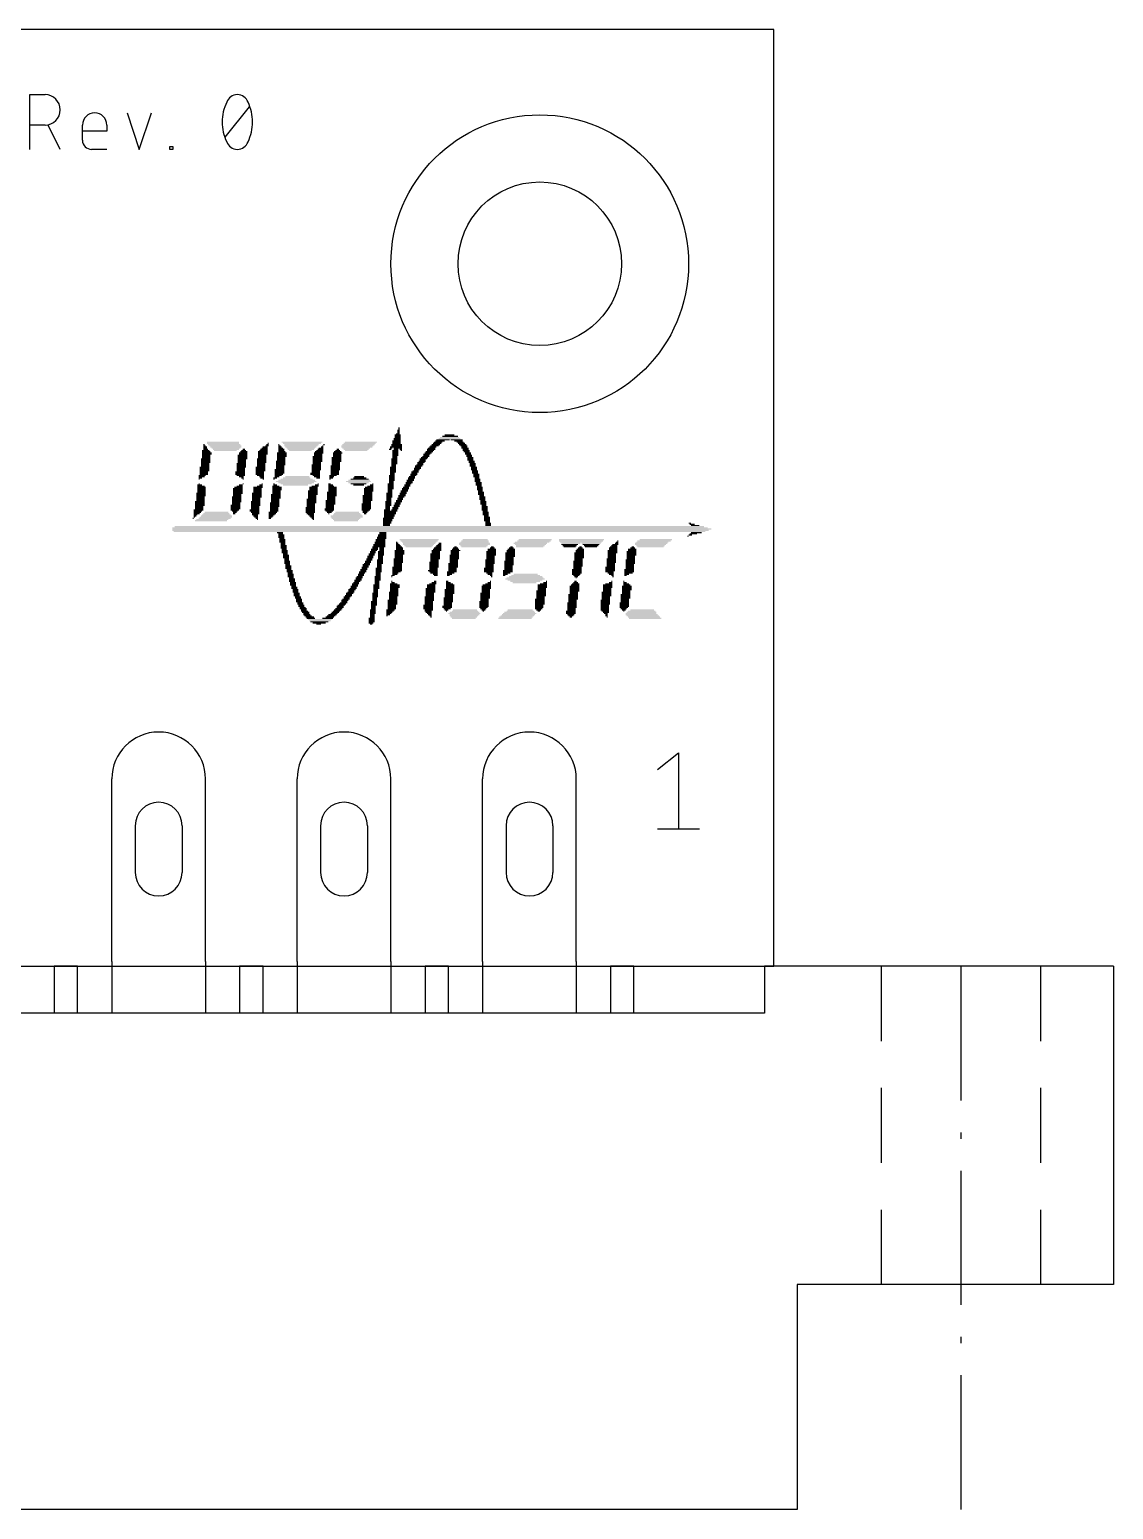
# Model space of a CAD drawing. Extents: x -7.2 to 61.2, y -11.6 to 43.8.
# Drawn here: x 38.1 to 61.25, y -11.6 to 20 of the extents above; entities that cross this region are included whole.
import ezdxf

# ---------------------------------------------------------------- set-up
doc = ezdxf.new("R2010")
doc.units = 0
for name, color, linetype in [('20', 30, 'CONTINUOUS'), ('21', 253, 'CONTINUOUS'), ('51', 253, 'CONTINUOUS')]:
    doc.layers.add(name, color=color, linetype=linetype)

# ---------------------------------------------------------------- blocks, each defined once
blk = doc.blocks.new('RECT')
blk.add_solid([(-0.5, -0.5), (0.5, -0.5), (-0.5, 0.5), (0.5, 0.5)])

msp = doc.modelspace()

# ---------------------------------------------------------------- linework, layer by layer
at = {"layer": '20'}
for p, q in [((54, 20), (0, 20)), ((54, 0), (54, 20)), ((0, 0), (54, 0))]:
    msp.add_line(p, q, dxfattribs=at)
at = {"layer": '21'}
for p, q in [((38.1097, 17.4421), (38.1097, 18.6105)), ((38.1097, 18.6105), (38.4343, 18.6105)), ((42.2821, 17.7017), (42.8014, 18.3508)), ((40.1866, 18.221), (40.4462, 17.4421)), ((40.4462, 17.4421), (40.7059, 18.221)), ((38.4343, 17.9613), (38.1097, 17.9613)), ((38.7589, 17.4421), (38.4992, 17.9613)), ((39.2341, 17.6368), (39.2341, 17.9613)), ((39.7534, 17.8315), (39.2341, 17.8315)), ((39.7534, 17.9613), (39.7534, 17.8315)), ((39.7534, 17.4421), (39.4288, 17.4421)), ((41.0996, 17.4421), (41.0996, 17.507)), ((41.0996, 17.507), (41.1645, 17.507)), ((41.1645, 17.4421), (41.0996, 17.4421)), ((41.1645, 17.507), (41.1645, 17.4421)), ((51.5112, 4.1981), (51.9628, 4.5593)), ((51.9628, 4.5593), (51.9628, 2.9337)), ((51.5112, 2.9337), (52.4143, 2.9337)), ((39.13, 0), (38.63, 0)), ((38.63, 0), (38.63, -1)), ((39.13, -1), (39.13, 0)), ((39.86, 0.1), (39.86, -1)), ((41.86, 0.1), (41.86, -1)), ((43.09, 0), (42.59, 0)), ((42.59, 0), (42.59, -1)), ((43.09, -1), (43.09, 0)), ((43.82, 0.1), (43.82, -1)), ((45.82, 0.1), (45.82, -1)), ((47.05, 0), (46.55, 0)), ((46.55, 0), (46.55, -1)), ((47.05, -1), (47.05, 0)), ((47.78, 0.1), (47.78, -1)), ((49.78, 0.1), (49.78, -1)), ((51.01, 0), (50.51, 0)), ((50.51, 0), (50.51, -1)), ((51.01, -1), (51.01, 0)), ((56.3, 0), (53.8, 0)), ((53.8, 0), (53.8, -1)), ((58, 0), (56.3, 0)), ((56.3, -1.6), (56.3, 0)), ((59.7, 0), (58, 0)), ((58, -2.8667), (58, 0)), ((61.25, 0), (59.7, 0)), ((59.7, -1.6), (59.7, 0)), ((61.25, 0), (61.25, -6.8)), ((53.8, -1), (0.2, -1)), ((56.3, -4.2), (56.3, -2.6)), ((59.7, -4.2), (59.7, -2.6)), ((58, -3.6853), (58, -3.548)), ((58, -7.2333), (58, -4.3667)), ((56.3, -6.8), (56.3, -5.2)), ((59.7, -6.8), (59.7, -5.2)), ((56.3, -6.8), (54.5, -6.8)), ((54.5, -6.8), (54.5, -11.6)), ((59.7, -6.8), (56.3, -6.8)), ((61.25, -6.8), (59.7, -6.8)), ((58, -8.052), (58, -7.9147)), ((58, -11.6), (58, -8.7333)), ((54.5, -11.6), (-0.5, -11.6))]:
    msp.add_line(p, q, dxfattribs=at)
for radius in [3.1789, 1.7463]:
    msp.add_circle((49, 15), radius, dxfattribs=at)
for centre, radius, start, end in [((38.4343, 18.2859), 0.3246, 270, 90), ((43.18, 18.0263), 0.9628, 154.0109, 180.0001), ((42.5417, 18.3703), 0.2402, 90, 161.0751), ((42.5417, 18.3703), 0.2402, 18.9248, 90.0002), ((41.9034, 18.0263), 0.9629, 359.9999, 25.9891), ((39.4937, 17.9613), 0.2596, 0, 180), ((43.18, 18.0263), 0.9629, 180, 205.9888), ((41.9034, 18.0263), 0.9629, 334.0112, 360), ((39.4288, 17.6368), 0.1947, 180, 270), ((42.5417, 17.6822), 0.2402, 198.9254, 269.9998), ((42.5417, 17.6822), 0.2402, 270, 341.0747)]:
    msp.add_arc(centre, radius, start, end, dxfattribs=at)
at = {"layer": '51'}
for p, q in [((39.86, 0.1), (39.86, 4)), ((41.86, 0.1), (41.86, 4)), ((43.82, 0.1), (43.82, 4)), ((45.82, 0.1), (45.82, 4)), ((47.78, 0.1), (47.78, 4)), ((49.78, 0.1), (49.78, 4)), ((40.36, 3), (40.36, 2)), ((41.36, 3), (41.36, 2)), ((44.32, 3), (44.32, 2)), ((45.32, 3), (45.32, 2)), ((48.28, 3), (48.28, 2)), ((49.28, 3), (49.28, 2))]:
    msp.add_line(p, q, dxfattribs=at)
for centre, radius, start, end in [((40.86, 4), 1, 0, 180), ((44.82, 4), 1, 0, 180), ((48.78, 4), 1, 0, 180), ((40.86, 3), 0.5, 0, 180), ((44.82, 3), 0.5, 0, 180), ((48.78, 3), 0.5, 0, 180), ((40.86, 2), 0.5, 180, 0), ((44.82, 2), 0.5, 180, 0), ((48.78, 2), 0.5, 180, 0)]:
    msp.add_arc(centre, radius, start, end, dxfattribs=at)

# ---------------------------------------------------------------- block references
at = {"layer": '21', "yscale": 0.0254}
for p, xscale in [((45.9676, 11.3665), 0.0762), ((45.9804, 11.4427), 0.0508), ((45.9804, 11.4173), 0.0508), ((45.9804, 11.3919), 0.0508), ((45.9931, 11.4935), 0.0254), ((45.9931, 11.4681), 0.0254), ((41.8274, 11.1379), 0.0254), ((41.8402, 11.1125), 0.0508), ((41.8529, 11.0871), 0.0762), ((41.8529, 11.0617), 0.0762), ((42.2339, 11.1887), 0.6858), ((42.2339, 11.1633), 0.6858), ((42.2593, 11.1379), 0.6858), ((42.2846, 11.1125), 0.6858), ((42.2974, 11.0871), 0.6604), ((42.2974, 11.0617), 0.6096), ((43.1228, 11.0617), 0.127), ((43.1356, 11.0871), 0.1016), ((43.1737, 11.1125), 0.0762), ((43.1864, 11.1379), 0.0508), ((43.199, 11.1633), 0.0254), ((43.4276, 11.1379), 0.0254), ((43.4657, 11.0617), 0.1016), ((43.4404, 11.1125), 0.0508), ((43.4531, 11.0871), 0.0762), ((43.923, 11.1887), 0.8636), ((43.923, 11.1633), 0.8128), ((43.9103, 11.1379), 0.7366), ((43.8976, 11.1125), 0.7112), ((43.8976, 11.0871), 0.6604), ((43.8976, 11.0617), 0.6096), ((44.3294, 11.0617), 0.1016), ((44.3548, 11.0871), 0.0508), ((44.3675, 11.1125), 0.0254), ((44.3929, 11.1379), 0.0254), ((45.1041, 11.1125), 0.6858), ((45.0914, 11.0871), 0.6604), ((45.1295, 11.1379), 0.6858), ((45.0787, 11.0617), 0.5842), ((45.1549, 11.1633), 0.6858), ((45.1803, 11.1887), 0.6858), ((45.9295, 11.0871), 0.254), ((45.828, 11.0617), 0.0508), ((45.9423, 11.1379), 0.2286), ((45.9423, 11.1125), 0.2286), ((45.9423, 11.2141), 0.1778), ((45.9423, 11.1887), 0.1778), ((45.9423, 11.1633), 0.1778), ((45.9676, 11.0617), 0.1778), ((45.955, 11.2649), 0.1524), ((45.955, 11.2395), 0.1524), ((45.9676, 11.3411), 0.127), ((45.9676, 11.3157), 0.127), ((45.9676, 11.2903), 0.127), ((46.6915, 11.0617), 0.1524), ((46.717, 11.0871), 0.1524), ((46.7551, 11.1125), 0.1778), ((46.7805, 11.1379), 0.1778), ((46.8058, 11.1633), 0.1778), ((46.8313, 11.1887), 0.1778), ((46.8694, 11.2141), 0.2032), ((46.9329, 11.2395), 0.2794), ((47.0725, 11.2649), 0.4572), ((47.0725, 11.2903), 0.4064), ((47.0853, 11.3157), 0.3302), ((47.0725, 11.3411), 0.2032), ((47.2249, 11.2395), 0.254), ((47.263, 11.2141), 0.1778), ((47.3011, 11.1887), 0.1524), ((47.3266, 11.1633), 0.1524), ((47.352, 11.1379), 0.1524), ((47.3773, 11.1125), 0.1524), ((47.3901, 11.0871), 0.127), ((47.4028, 11.0617), 0.1524), ((41.8655, 10.8331), 0.2032), ((41.8655, 10.8077), 0.2032), ((41.8655, 10.7823), 0.2032), ((41.8655, 10.7569), 0.2032), ((41.8529, 10.7315), 0.1778), ((41.8655, 11.0109), 0.1524), ((41.8783, 10.9855), 0.1778), ((41.891, 10.9601), 0.2032), ((41.891, 10.9347), 0.2032), ((41.8783, 10.9093), 0.1778), ((41.8783, 10.8839), 0.1778), ((41.8783, 10.8585), 0.1778), ((41.8655, 11.0363), 0.1016), ((42.2974, 11.0363), 0.5588), ((42.2846, 11.0109), 0.4826), ((42.6275, 10.7315), 0.2032), ((42.653, 10.9093), 0.2032), ((42.653, 10.8839), 0.2032), ((42.653, 10.8585), 0.2032), ((42.653, 10.8331), 0.2032), ((42.6403, 10.8077), 0.1778), ((42.6403, 10.7823), 0.1778), ((42.6403, 10.7569), 0.1778), ((42.6656, 10.9601), 0.1778), ((42.6656, 10.9347), 0.1778), ((42.6784, 10.9855), 0.1524), ((42.6784, 11.0109), 0.1016), ((42.6784, 11.0363), 0.0508), ((43.0466, 10.7315), 0.1778), ((43.0594, 10.8331), 0.2032), ((43.0594, 10.8077), 0.2032), ((43.0594, 10.7823), 0.2032), ((43.0594, 10.7569), 0.2032), ((43.0847, 10.9855), 0.2032), ((43.0847, 10.9601), 0.2032), ((43.0847, 10.9347), 0.2032), ((43.0721, 10.9093), 0.1778), ((43.0721, 10.8839), 0.1778), ((43.0721, 10.8585), 0.1778), ((43.0975, 11.0109), 0.1778), ((43.1102, 11.0363), 0.1524), ((43.4657, 10.7823), 0.2032), ((43.4657, 10.7569), 0.2032), ((43.4657, 10.7315), 0.2032), ((43.4912, 10.9601), 0.2032), ((43.4912, 10.9347), 0.2032), ((43.4912, 10.9093), 0.2032), ((43.4912, 10.8839), 0.2032), ((43.4785, 10.8585), 0.1778), ((43.4785, 10.8331), 0.1778), ((43.4785, 10.8077), 0.1778), ((43.4785, 11.0363), 0.127), ((43.4785, 11.0109), 0.127), ((43.4912, 10.9855), 0.1524), ((43.8976, 11.0363), 0.5588), ((43.8849, 11.0109), 0.4826), ((44.2532, 10.8839), 0.2032), ((44.2532, 10.8585), 0.2032), ((44.2532, 10.8331), 0.2032), ((44.2532, 10.8077), 0.2032), ((44.2532, 10.7823), 0.2032), ((44.2405, 10.7569), 0.1778), ((44.2405, 10.7315), 0.1778), ((44.2786, 10.9601), 0.2032), ((44.2659, 10.9347), 0.1778), ((44.2659, 10.9093), 0.1778), ((44.2913, 10.9855), 0.1778), ((44.304, 11.0109), 0.1524), ((44.3167, 11.0363), 0.127), ((44.6596, 10.8585), 0.2032), ((44.6596, 10.8331), 0.2032), ((44.6596, 10.8077), 0.2032), ((44.6596, 10.7823), 0.2032), ((44.6469, 10.7569), 0.1778), ((44.6469, 10.7315), 0.1778), ((44.685, 10.9601), 0.2032), ((44.6723, 10.9347), 0.1778), ((44.6723, 10.9093), 0.1778), ((44.6723, 10.8839), 0.1778), ((44.685, 10.9855), 0.1524), ((44.685, 11.0109), 0.1016), ((44.685, 11.0363), 0.0508), ((45.0787, 11.0363), 0.5334), ((45.0787, 11.0109), 0.4826), ((45.8026, 11.0363), 0.0508), ((45.8914, 10.8331), 0.127), ((45.8914, 10.8077), 0.127), ((45.8914, 10.7823), 0.127), ((45.8914, 10.7569), 0.127), ((45.8914, 10.7315), 0.127), ((45.9169, 11.0109), 0.127), ((45.9169, 10.9855), 0.127), ((45.9169, 10.9601), 0.127), ((45.9169, 10.9347), 0.127), ((45.9169, 10.9093), 0.127), ((45.9042, 10.8839), 0.1016), ((45.9042, 10.8585), 0.1016), ((45.9295, 11.0363), 0.1016), ((46.0312, 11.0363), 0.0508), ((46.0438, 11.0109), 0.0254), ((46.4629, 10.7569), 0.1524), ((46.4503, 10.7315), 0.127), ((46.4884, 10.7823), 0.1524), ((46.501, 10.8077), 0.127), ((46.5138, 10.8331), 0.1524), ((46.5391, 10.8585), 0.1524), ((46.5646, 10.8839), 0.1524), ((46.5772, 10.9093), 0.127), ((46.59, 10.9347), 0.1524), ((46.6153, 10.9601), 0.1524), ((46.6408, 10.9855), 0.1524), ((46.6789, 11.0363), 0.1778), ((46.6662, 11.0109), 0.1524), ((47.4154, 11.0363), 0.127), ((47.4282, 11.0109), 0.1524), ((47.4409, 10.9855), 0.127), ((47.4663, 10.9601), 0.127), ((47.4663, 10.9347), 0.127), ((47.4916, 10.9093), 0.127), ((47.4916, 10.8839), 0.127), ((47.5171, 10.8585), 0.127), ((47.5171, 10.8331), 0.127), ((47.5171, 10.8077), 0.127), ((47.5425, 10.7823), 0.127), ((47.5425, 10.7569), 0.127), ((47.5678, 10.7315), 0.127), ((41.7893, 10.4775), 0.1524), ((41.7512, 10.4267), 0.0762), ((41.7767, 10.4521), 0.127), ((41.8274, 10.5537), 0.1778), ((41.8274, 10.5283), 0.1778), ((41.8274, 10.5029), 0.1778), ((41.8402, 10.6553), 0.2032), ((41.8402, 10.6299), 0.2032), ((41.8402, 10.6045), 0.2032), ((41.8402, 10.5791), 0.2032), ((41.8529, 10.7061), 0.1778), ((41.8529, 10.6807), 0.1778), ((42.6022, 10.5537), 0.2032), ((42.6022, 10.5283), 0.2032), ((42.6022, 10.5029), 0.2032), ((42.6275, 10.7061), 0.2032), ((42.6275, 10.6807), 0.2032), ((42.6275, 10.6553), 0.2032), ((42.6149, 10.6299), 0.1778), ((42.6149, 10.6045), 0.1778), ((42.6149, 10.5791), 0.1778), ((42.6149, 10.4775), 0.1778), ((42.6275, 10.4521), 0.1016), ((42.653, 10.4267), 0.0508), ((43.034, 10.6553), 0.2032), ((43.034, 10.6299), 0.2032), ((43.034, 10.6045), 0.2032), ((43.034, 10.5791), 0.2032), ((43.0213, 10.5537), 0.1778), ((43.0213, 10.5283), 0.1778), ((43.0213, 10.5029), 0.1778), ((43.0466, 10.7061), 0.1778), ((43.0466, 10.6807), 0.1778), ((43.034, 10.4775), 0.1524), ((43.0594, 10.4521), 0.1016), ((43.0721, 10.4267), 0.0762), ((43.3514, 10.4267), 0.0762), ((43.4276, 10.5029), 0.1778), ((43.3895, 10.4521), 0.1016), ((43.4404, 10.6045), 0.2032), ((43.4404, 10.5791), 0.2032), ((43.4404, 10.5537), 0.2032), ((43.4404, 10.5283), 0.2032), ((43.415, 10.4775), 0.1524), ((43.4657, 10.7061), 0.2032), ((43.4531, 10.6807), 0.1778), ((43.4531, 10.6553), 0.1778), ((43.4531, 10.6299), 0.1778), ((43.8087, 10.4267), 0.5842), ((43.8214, 10.4521), 0.508), ((44.2024, 10.5283), 0.2032), ((44.2024, 10.5029), 0.2032), ((44.2278, 10.7061), 0.2032), ((44.2278, 10.6807), 0.2032), ((44.2278, 10.6553), 0.2032), ((44.2278, 10.6299), 0.2032), ((44.2278, 10.6045), 0.2032), ((44.2151, 10.5791), 0.1778), ((44.2151, 10.5537), 0.1778), ((44.2278, 10.4775), 0.1524), ((44.2405, 10.4521), 0.127), ((44.2659, 10.4267), 0.0762), ((44.5834, 10.4775), 0.1524), ((44.558, 10.4521), 0.1016), ((44.5453, 10.4267), 0.0762), ((44.6342, 10.6807), 0.2032), ((44.6342, 10.6553), 0.2032), ((44.6342, 10.6299), 0.2032), ((44.6342, 10.6045), 0.2032), ((44.6215, 10.5791), 0.1778), ((44.6215, 10.5537), 0.1778), ((44.6215, 10.5283), 0.1778), ((44.6215, 10.5029), 0.1778), ((44.6469, 10.7061), 0.1778), ((45.1549, 10.4267), 0.2794), ((45.1422, 10.4521), 0.2032), ((45.8407, 10.4775), 0.127), ((45.8407, 10.4521), 0.127), ((45.8407, 10.4267), 0.127), ((45.8533, 10.5283), 0.1016), ((45.8533, 10.5029), 0.1016), ((45.8661, 10.6553), 0.127), ((45.8661, 10.6299), 0.127), ((45.8661, 10.6045), 0.127), ((45.8661, 10.5791), 0.127), ((45.8661, 10.5537), 0.127), ((45.8788, 10.7061), 0.1016), ((45.8788, 10.6807), 0.1016), ((46.2598, 10.4267), 0.1524), ((46.2724, 10.4521), 0.127), ((46.3105, 10.5029), 0.1524), ((46.2979, 10.4775), 0.127), ((46.336, 10.5537), 0.1524), ((46.3233, 10.5283), 0.127), ((46.3486, 10.5791), 0.127), ((46.3867, 10.6299), 0.1524), ((46.3741, 10.6045), 0.127), ((46.4122, 10.6807), 0.1524), ((46.3995, 10.6553), 0.127), ((46.4376, 10.7061), 0.1524), ((47.5678, 10.7061), 0.127), ((47.5678, 10.6807), 0.127), ((47.5933, 10.6553), 0.127), ((47.5933, 10.6299), 0.127), ((47.5933, 10.6045), 0.127), ((47.6187, 10.5791), 0.127), ((47.6187, 10.5537), 0.127), ((47.6187, 10.5283), 0.127), ((47.6441, 10.5029), 0.127), ((47.6441, 10.4775), 0.127), ((47.6441, 10.4521), 0.127), ((47.6568, 10.4267), 0.1016), ((41.7386, 10.2743), 0.1016), ((41.764, 10.2489), 0.1524), ((41.7767, 10.2235), 0.1778), ((41.7767, 10.1981), 0.1778), ((41.7767, 10.1727), 0.1778), ((41.7767, 10.1473), 0.1778), ((41.7767, 10.1219), 0.1778), ((41.7259, 10.4013), 0.0254), ((41.7259, 10.2997), 0.0254), ((42.5513, 10.1981), 0.2032), ((42.5513, 10.1727), 0.2032), ((42.5513, 10.1473), 0.2032), ((42.5513, 10.1219), 0.2032), ((42.5641, 10.2235), 0.1778), ((42.5894, 10.2489), 0.127), ((42.6149, 10.2743), 0.0762), ((42.6656, 10.4013), 0.0254), ((42.6656, 10.2997), 0.0254), ((42.9704, 10.1981), 0.1778), ((42.9704, 10.1727), 0.1778), ((42.9704, 10.1473), 0.1778), ((42.9704, 10.1219), 0.1778), ((42.9832, 10.2235), 0.2032), ((43.0213, 10.2489), 0.127), ((43.0466, 10.2743), 0.0762), ((43.0721, 10.2997), 0.0254), ((43.0975, 10.4013), 0.0254), ((43.3895, 10.2235), 0.2032), ((43.3895, 10.1981), 0.2032), ((43.3895, 10.1727), 0.2032), ((43.3642, 10.2489), 0.1524), ((43.3769, 10.1473), 0.1778), ((43.3769, 10.1219), 0.1778), ((43.3514, 10.2743), 0.0762), ((43.3261, 10.4013), 0.0254), ((43.3261, 10.2997), 0.0254), ((43.796, 10.3505), 0.8636), ((43.8087, 10.3759), 0.7874), ((43.796, 10.3251), 0.762), ((43.8087, 10.4013), 0.6858), ((43.796, 10.2997), 0.6604), ((43.7833, 10.2743), 0.5334), ((44.1516, 10.1473), 0.2032), ((44.1516, 10.1219), 0.2032), ((44.1643, 10.2235), 0.1778), ((44.1643, 10.1981), 0.1778), ((44.1643, 10.1727), 0.1778), ((44.2024, 10.2489), 0.1524), ((44.2405, 10.2743), 0.0762), ((44.2659, 10.2997), 0.0254), ((44.558, 10.1219), 0.2032), ((44.5072, 10.2997), 0.0508), ((44.5326, 10.2743), 0.1016), ((44.5453, 10.2489), 0.127), ((44.5707, 10.2235), 0.1778), ((44.5707, 10.1981), 0.1778), ((44.5707, 10.1727), 0.1778), ((44.5707, 10.1473), 0.1778), ((44.5199, 10.4013), 0.0254), ((45.1295, 10.3505), 0.5334), ((45.1422, 10.3759), 0.4572), ((45.1295, 10.3251), 0.4318), ((45.1549, 10.4013), 0.381), ((45.1295, 10.2997), 0.3302), ((45.1295, 10.2743), 0.2286), ((45.3454, 10.1981), 0.2032), ((45.3454, 10.1727), 0.2032), ((45.3454, 10.1473), 0.2032), ((45.3327, 10.1219), 0.1778), ((45.358, 10.2235), 0.1778), ((45.3835, 10.2489), 0.127), ((45.4089, 10.2743), 0.0762), ((45.4342, 10.2997), 0.0254), ((45.8152, 10.2997), 0.127), ((45.8152, 10.2743), 0.127), ((45.8152, 10.2489), 0.127), ((45.8152, 10.2235), 0.127), ((45.8152, 10.1981), 0.127), ((45.8026, 10.1727), 0.1016), ((45.8026, 10.1473), 0.1016), ((45.8026, 10.1219), 0.1016), ((45.8407, 10.4013), 0.127), ((45.8407, 10.3759), 0.127), ((45.828, 10.3505), 0.1016), ((45.828, 10.3251), 0.1016), ((46.1074, 10.1473), 0.1524), ((46.0947, 10.1219), 0.127), ((46.12, 10.1727), 0.127), ((46.1328, 10.1981), 0.1524), ((46.1455, 10.2235), 0.127), ((46.1709, 10.2743), 0.127), ((46.1709, 10.2489), 0.127), ((46.1962, 10.2997), 0.127), ((46.209, 10.3251), 0.1524), ((46.2343, 10.3759), 0.1524), ((46.2217, 10.3505), 0.127), ((46.2471, 10.4013), 0.127), ((47.6695, 10.4013), 0.127), ((47.6695, 10.3759), 0.127), ((47.6695, 10.3505), 0.127), ((47.6949, 10.3251), 0.127), ((47.6949, 10.2997), 0.127), ((47.6949, 10.2743), 0.127), ((47.7076, 10.2489), 0.1016), ((47.7203, 10.2235), 0.127), ((47.7203, 10.1981), 0.127), ((47.7203, 10.1727), 0.127), ((47.733, 10.1473), 0.1016), ((47.7457, 10.1219), 0.127), ((41.7386, 9.9187), 0.2032), ((41.7386, 9.8933), 0.2032), ((41.7386, 9.8679), 0.2032), ((41.7386, 9.8425), 0.2032), ((41.7259, 9.8171), 0.1778), ((41.7259, 9.7917), 0.1778), ((41.7512, 10.0203), 0.1778), ((41.7512, 9.9949), 0.1778), ((41.7512, 9.9695), 0.1778), ((41.7512, 9.9441), 0.1778), ((41.764, 10.0965), 0.2032), ((41.764, 10.0711), 0.2032), ((41.764, 10.0457), 0.2032), ((42.5006, 9.8425), 0.2032), ((42.5006, 9.8171), 0.2032), ((42.5006, 9.7917), 0.2032), ((42.5132, 9.8933), 0.1778), ((42.5132, 9.8679), 0.1778), ((42.526, 10.0203), 0.2032), ((42.526, 9.9949), 0.2032), ((42.526, 9.9695), 0.2032), ((42.526, 9.9441), 0.2032), ((42.526, 9.9187), 0.2032), ((42.5513, 10.0965), 0.2032), ((42.5387, 10.0711), 0.1778), ((42.5387, 10.0457), 0.1778), ((42.9323, 9.9187), 0.2032), ((42.9323, 9.8933), 0.2032), ((42.9323, 9.8679), 0.2032), ((42.9323, 9.8425), 0.2032), ((42.9197, 9.8171), 0.1778), ((42.9197, 9.7917), 0.1778), ((42.9578, 10.0965), 0.2032), ((42.9578, 10.0711), 0.2032), ((42.9578, 10.0457), 0.2032), ((42.9578, 10.0203), 0.2032), ((42.9451, 9.9949), 0.1778), ((42.9451, 9.9695), 0.1778), ((42.9451, 9.9441), 0.1778), ((43.3388, 9.8933), 0.2032), ((43.3388, 9.8679), 0.2032), ((43.3388, 9.8425), 0.2032), ((43.3388, 9.8171), 0.2032), ((43.3261, 9.7917), 0.1778), ((43.3514, 9.9695), 0.1778), ((43.3514, 9.9441), 0.1778), ((43.3514, 9.9187), 0.1778), ((43.3642, 10.0711), 0.2032), ((43.3642, 10.0457), 0.2032), ((43.3642, 10.0203), 0.2032), ((43.3642, 9.9949), 0.2032), ((43.3769, 10.0965), 0.1778), ((44.1008, 9.7917), 0.2032), ((44.1262, 9.9695), 0.2032), ((44.1262, 9.9441), 0.2032), ((44.1262, 9.9187), 0.2032), ((44.1262, 9.8933), 0.2032), ((44.1135, 9.8679), 0.1778), ((44.1135, 9.8425), 0.1778), ((44.1135, 9.8171), 0.1778), ((44.1516, 10.0965), 0.2032), ((44.1516, 10.0711), 0.2032), ((44.1389, 10.0457), 0.1778), ((44.1389, 10.0203), 0.1778), ((44.1389, 9.9949), 0.1778), ((44.5326, 9.9441), 0.2032), ((44.5326, 9.9187), 0.2032), ((44.5326, 9.8933), 0.2032), ((44.5326, 9.8679), 0.2032), ((44.5199, 9.8425), 0.1778), ((44.5199, 9.8171), 0.1778), ((44.5199, 9.7917), 0.1778), ((44.558, 10.0965), 0.2032), ((44.558, 10.0711), 0.2032), ((44.558, 10.0457), 0.2032), ((44.5453, 10.0203), 0.1778), ((44.5453, 9.9949), 0.1778), ((44.5453, 9.9695), 0.1778), ((45.2946, 9.8679), 0.2032), ((45.2946, 9.8425), 0.2032), ((45.2946, 9.8171), 0.2032), ((45.2946, 9.7917), 0.2032), ((45.3199, 10.0457), 0.2032), ((45.3199, 10.0203), 0.2032), ((45.3199, 9.9949), 0.2032), ((45.3199, 9.9695), 0.2032), ((45.3199, 9.9441), 0.2032), ((45.3073, 9.9187), 0.1778), ((45.3073, 9.8933), 0.1778), ((45.3327, 10.0965), 0.1778), ((45.3327, 10.0711), 0.1778), ((45.7645, 9.9187), 0.127), ((45.7645, 9.8933), 0.127), ((45.7645, 9.8679), 0.127), ((45.7645, 9.8425), 0.127), ((45.7518, 9.8171), 0.1016), ((45.7518, 9.7917), 0.1016), ((45.7771, 9.9949), 0.1016), ((45.7771, 9.9695), 0.1016), ((45.7771, 9.9441), 0.1016), ((45.7899, 10.0965), 0.127), ((45.7899, 10.0711), 0.127), ((45.7899, 10.0457), 0.127), ((45.7899, 10.0203), 0.127), ((45.9169, 9.7917), 0.127), ((45.9423, 9.8425), 0.127), ((45.9423, 9.8171), 0.127), ((45.9676, 9.8933), 0.127), ((45.9676, 9.8679), 0.127), ((45.9931, 9.9441), 0.127), ((45.9931, 9.9187), 0.127), ((46.0185, 9.9949), 0.127), ((46.0185, 9.9695), 0.127), ((46.0438, 10.0203), 0.127), ((46.0566, 10.0457), 0.1524), ((46.0819, 10.0965), 0.1524), ((46.0693, 10.0711), 0.127), ((47.7457, 10.0965), 0.127), ((47.7457, 10.0711), 0.127), ((47.7584, 10.0457), 0.1016), ((47.7711, 10.0203), 0.127), ((47.7711, 9.9949), 0.127), ((47.7711, 9.9695), 0.127), ((47.7838, 9.9441), 0.1016), ((47.7965, 9.9187), 0.127), ((47.7965, 9.8933), 0.127), ((47.7965, 9.8679), 0.127), ((47.8092, 9.8425), 0.1016), ((47.8219, 9.8171), 0.127), ((47.8219, 9.7917), 0.127), ((41.5988, 9.5631), 0.0254), ((41.7131, 9.7409), 0.2032), ((41.675, 9.6647), 0.127), ((41.6369, 9.6139), 0.0508), ((41.7005, 9.7155), 0.1778), ((41.6878, 9.6901), 0.1524), ((41.6497, 9.6393), 0.0762), ((41.6243, 9.5885), 0.0254), ((41.9798, 9.5123), 0.6858), ((41.7259, 9.7663), 0.1778), ((42.0053, 9.5377), 0.6858), ((42.056, 9.5631), 0.6858), ((42.0815, 9.5885), 0.6858), ((42.0941, 9.6139), 0.6604), ((42.0941, 9.6393), 0.6096), ((42.0941, 9.6647), 0.5588), ((42.0941, 9.6901), 0.508), ((42.5006, 9.7663), 0.2032), ((42.4879, 9.7409), 0.1778), ((42.4879, 9.7155), 0.127), ((42.4751, 9.6647), 0.0508), ((42.4879, 9.6901), 0.0762), ((42.907, 9.7409), 0.2032), ((42.907, 9.7155), 0.2032), ((42.9197, 9.7663), 0.1778), ((42.9197, 9.6901), 0.1778), ((42.9323, 9.6647), 0.1524), ((42.9197, 9.6393), 0.127), ((42.9323, 9.6139), 0.1016), ((42.9451, 9.5885), 0.0762), ((42.9578, 9.5631), 0.0508), ((42.9704, 9.5377), 0.0254), ((43.2752, 9.6393), 0.127), ((43.2371, 9.5631), 0.0508), ((43.3007, 9.6901), 0.1778), ((43.288, 9.6647), 0.1524), ((43.2626, 9.6139), 0.1016), ((43.2499, 9.5885), 0.0762), ((43.3261, 9.7663), 0.1778), ((43.3261, 9.7409), 0.1778), ((43.3261, 9.7155), 0.1778), ((44.1008, 9.7663), 0.2032), ((44.1008, 9.7409), 0.2032), ((44.1008, 9.7155), 0.2032), ((44.1008, 9.6901), 0.2032), ((44.1008, 9.6647), 0.1524), ((44.1135, 9.6393), 0.127), ((44.1262, 9.6139), 0.1016), ((44.1389, 9.5885), 0.0762), ((44.1516, 9.5631), 0.0508), ((44.1643, 9.5377), 0.0254), ((44.5072, 9.7663), 0.2032), ((44.5072, 9.7409), 0.2032), ((44.5072, 9.7155), 0.1524), ((44.5072, 9.6901), 0.1016), ((44.4945, 9.6647), 0.0254), ((44.8755, 9.6139), 0.6858), ((44.8755, 9.5885), 0.6858), ((44.8628, 9.5631), 0.6096), ((44.8882, 9.6393), 0.6096), ((44.8628, 9.5377), 0.5588), ((44.8882, 9.6647), 0.5588), ((44.8628, 9.5123), 0.508), ((44.8882, 9.6901), 0.508), ((45.2946, 9.7663), 0.2032), ((45.2819, 9.7409), 0.1778), ((45.2819, 9.7155), 0.127), ((45.2692, 9.6901), 0.1016), ((45.2692, 9.6647), 0.0508), ((45.739, 9.4869), 0.1778), ((45.7645, 9.5631), 0.2286), ((45.7518, 9.5377), 0.2032), ((45.7518, 9.5123), 0.2032), ((45.739, 9.7409), 0.127), ((45.8152, 9.7155), 0.2794), ((45.7771, 9.5885), 0.2032), ((45.8026, 9.6901), 0.254), ((45.8026, 9.6647), 0.254), ((45.7899, 9.6393), 0.2286), ((45.7899, 9.6139), 0.2286), ((45.7518, 9.7663), 0.1016), ((45.8914, 9.7409), 0.127), ((45.9169, 9.7663), 0.127), ((47.8219, 9.7663), 0.127), ((47.8219, 9.7409), 0.127), ((47.8346, 9.7155), 0.1016), ((47.8473, 9.6901), 0.127), ((47.8473, 9.6647), 0.127), ((47.8473, 9.6393), 0.127), ((47.86, 9.6139), 0.1016), ((47.8727, 9.5885), 0.127), ((47.8727, 9.5631), 0.127), ((47.8727, 9.5377), 0.127), ((47.8727, 9.5123), 0.127), ((47.8854, 9.4869), 0.1016), ((46.882, 9.3091), 11.4554), ((46.8694, 9.3599), 11.43), ((46.9075, 9.3345), 11.5062), ((46.8567, 9.2837), 11.3538), ((46.8567, 9.3853), 11.303), ((43.4531, 9.2583), 0.127), ((43.4657, 9.2329), 0.1016), ((43.4785, 9.2075), 0.127), ((43.4785, 9.1821), 0.127), ((43.4785, 9.1567), 0.127), ((45.6247, 9.1567), 0.2032), ((45.6375, 9.2075), 0.1778), ((45.6375, 9.1821), 0.1778), ((45.6502, 9.2583), 0.1524), ((45.6502, 9.2329), 0.1524), ((45.739, 9.4615), 0.1778), ((45.7264, 9.4361), 0.1524), ((45.7264, 9.4107), 0.1524), ((47.8981, 9.4615), 0.127), ((47.8981, 9.4361), 0.127), ((47.8981, 9.4107), 0.127), ((52.1653, 9.1821), 0.0254), ((52.2034, 9.4615), 0.0508), ((52.2161, 9.2075), 0.0762), ((52.2542, 9.4361), 0.1016), ((52.2796, 9.2329), 0.1524), ((52.3177, 9.4107), 0.1778), ((52.3431, 9.2583), 0.2286), ((43.5038, 9.1059), 0.127), ((43.5038, 9.0805), 0.127), ((43.5038, 9.0551), 0.127), ((43.4912, 9.1313), 0.1016), ((43.5166, 9.0297), 0.1016), ((43.5166, 9.0043), 0.1016), ((43.5293, 8.9789), 0.127), ((43.5293, 8.9535), 0.127), ((43.5293, 8.9281), 0.127), ((43.5419, 8.9027), 0.1016), ((43.5547, 8.8773), 0.127), ((43.5547, 8.8519), 0.127), ((45.4342, 8.8519), 0.127), ((45.4723, 8.9027), 0.1524), ((45.4597, 8.8773), 0.127), ((45.5613, 8.9535), 0.2794), ((45.4851, 8.9281), 0.127), ((45.574, 9.0043), 0.254), ((45.574, 8.9789), 0.254), ((45.5866, 9.0551), 0.2286), ((45.5866, 9.0297), 0.2286), ((45.5994, 9.1059), 0.2032), ((45.5994, 9.0805), 0.2032), ((45.6247, 9.1313), 0.2032), ((45.6121, 8.8519), 0.127), ((45.6247, 8.9281), 0.1016), ((45.6247, 8.9027), 0.1016), ((45.6247, 8.8773), 0.1016), ((46.0057, 8.8773), 0.2032), ((46.0057, 8.8519), 0.2032), ((45.9676, 9.0043), 0.0762), ((46.0057, 8.9281), 0.1524), ((46.0057, 8.9027), 0.1524), ((45.9423, 9.0551), 0.0254), ((45.955, 9.0297), 0.0508), ((45.9804, 8.9789), 0.1016), ((45.9931, 8.9535), 0.127), ((46.4248, 9.1059), 0.8382), ((46.4248, 9.0805), 0.7874), ((46.4248, 9.0551), 0.7366), ((46.4248, 9.0297), 0.6858), ((46.4122, 9.0043), 0.6604), ((46.4122, 8.9789), 0.6096), ((46.4122, 8.9535), 0.5588), ((46.7932, 8.8773), 0.2032), ((46.7805, 8.8519), 0.1778), ((46.8058, 8.9027), 0.1778), ((46.8186, 8.9281), 0.1524), ((46.8313, 8.9535), 0.127), ((46.8439, 8.9789), 0.1016), ((46.8567, 9.0043), 0.0762), ((46.8694, 9.0297), 0.0508), ((47.1868, 8.8519), 0.1778), ((47.1996, 8.8773), 0.2032), ((47.1996, 8.9027), 0.1524), ((47.1996, 8.9281), 0.1016), ((47.1996, 8.9535), 0.0508), ((47.6059, 9.0297), 0.6604), ((47.6059, 9.0043), 0.6604), ((47.6059, 9.0551), 0.6096), ((47.5933, 8.9789), 0.5842), ((47.6187, 9.0805), 0.5842), ((47.5933, 8.9535), 0.5334), ((47.6187, 9.1059), 0.5334), ((47.9616, 8.8519), 0.2032), ((47.9743, 8.9027), 0.1778), ((47.9743, 8.8773), 0.1778), ((47.987, 8.9281), 0.1016), ((47.987, 8.9535), 0.0508), ((48.3807, 8.8773), 0.1778), ((48.3807, 8.8519), 0.1778), ((48.3934, 8.9027), 0.1524), ((48.3934, 8.9281), 0.1016), ((48.3934, 8.9535), 0.0508), ((48.7998, 9.0297), 0.7112), ((48.8379, 9.0551), 0.7366), ((48.7998, 9.0043), 0.6604), ((48.7998, 8.9789), 0.6096), ((48.7871, 8.9535), 0.5842), ((48.876, 9.0805), 0.7112), ((48.9014, 9.1059), 0.7112), ((49.8792, 9.0805), 0.9398), ((49.892, 9.1059), 0.9652), ((49.8792, 9.0551), 0.889), ((49.6634, 9.0297), 0.4064), ((49.638, 9.0043), 0.3556), ((49.638, 8.9789), 0.3048), ((49.638, 8.9535), 0.254), ((49.8539, 8.8773), 0.1778), ((49.8539, 8.8519), 0.1778), ((49.8666, 8.9027), 0.1524), ((49.8666, 8.9281), 0.1016), ((49.8666, 8.9535), 0.0508), ((50.0952, 9.0297), 0.4064), ((50.0952, 9.0043), 0.3556), ((50.0952, 8.9789), 0.3048), ((50.0952, 8.9535), 0.254), ((50.5524, 8.8773), 0.2032), ((50.5524, 8.8519), 0.2032), ((50.565, 8.9281), 0.1778), ((50.565, 8.9027), 0.1778), ((50.5778, 8.9535), 0.1524), ((50.5905, 8.9789), 0.127), ((50.6159, 9.0043), 0.127), ((50.6412, 9.0297), 0.0762), ((50.654, 9.0551), 0.0508), ((50.6667, 9.0805), 0.0254), ((50.9588, 8.8519), 0.2032), ((50.9715, 8.9027), 0.1778), ((50.9715, 8.8773), 0.1778), ((50.9841, 8.9281), 0.1016), ((50.9841, 8.9535), 0.0508), ((51.3651, 9.0043), 0.6604), ((51.3779, 9.0297), 0.6858), ((51.4032, 9.0551), 0.6858), ((51.3651, 8.9789), 0.6096), ((51.4413, 9.0805), 0.7112), ((51.3651, 8.9535), 0.5588), ((51.4794, 9.1059), 0.6858), ((43.5547, 8.8265), 0.127), ((43.58, 8.7757), 0.127), ((43.58, 8.7503), 0.127), ((43.58, 8.7249), 0.127), ((43.5674, 8.8011), 0.1016), ((43.5928, 8.6995), 0.1016), ((43.5928, 8.6741), 0.1016), ((43.6055, 8.6487), 0.127), ((43.6055, 8.6233), 0.127), ((43.6055, 8.5979), 0.127), ((43.6181, 8.5725), 0.1016), ((43.6309, 8.5471), 0.127), ((43.6309, 8.5217), 0.127), ((45.2692, 8.5217), 0.1524), ((45.2946, 8.5725), 0.1524), ((45.2819, 8.5471), 0.127), ((45.3073, 8.5979), 0.127), ((45.3327, 8.6487), 0.127), ((45.3327, 8.6233), 0.127), ((45.358, 8.6995), 0.127), ((45.358, 8.6741), 0.127), ((45.3835, 8.7503), 0.127), ((45.3835, 8.7249), 0.127), ((45.4089, 8.8011), 0.127), ((45.4089, 8.7757), 0.127), ((45.4342, 8.8265), 0.127), ((45.5866, 8.6741), 0.127), ((45.5866, 8.6487), 0.127), ((45.5866, 8.6233), 0.127), ((45.5866, 8.5979), 0.127), ((45.574, 8.5725), 0.1016), ((45.574, 8.5471), 0.1016), ((45.574, 8.5217), 0.1016), ((45.6121, 8.8265), 0.127), ((45.6121, 8.8011), 0.127), ((45.6121, 8.7757), 0.127), ((45.5994, 8.7503), 0.1016), ((45.5994, 8.7249), 0.1016), ((45.5994, 8.6995), 0.1016), ((45.955, 8.5217), 0.2032), ((45.9676, 8.5979), 0.1778), ((45.9676, 8.5725), 0.1778), ((45.9676, 8.5471), 0.1778), ((45.9804, 8.6995), 0.2032), ((45.9804, 8.6741), 0.2032), ((45.9804, 8.6487), 0.2032), ((45.9804, 8.6233), 0.2032), ((46.0057, 8.8265), 0.2032), ((46.0057, 8.8011), 0.2032), ((45.9931, 8.7757), 0.1778), ((45.9931, 8.7503), 0.1778), ((45.9931, 8.7249), 0.1778), ((46.7424, 8.6233), 0.2032), ((46.7424, 8.5979), 0.2032), ((46.7424, 8.5725), 0.2032), ((46.7424, 8.5471), 0.2032), ((46.7424, 8.5217), 0.2032), ((46.7677, 8.8011), 0.2032), ((46.7677, 8.7757), 0.2032), ((46.7677, 8.7503), 0.2032), ((46.7677, 8.7249), 0.2032), ((46.7677, 8.6995), 0.2032), ((46.7551, 8.6741), 0.1778), ((46.7551, 8.6487), 0.1778), ((46.7805, 8.8265), 0.1778), ((47.1487, 8.5979), 0.2032), ((47.1487, 8.5725), 0.2032), ((47.1487, 8.5471), 0.2032), ((47.1487, 8.5217), 0.2032), ((47.1742, 8.7757), 0.2032), ((47.1742, 8.7503), 0.2032), ((47.1742, 8.7249), 0.2032), ((47.1742, 8.6995), 0.2032), ((47.1615, 8.6741), 0.1778), ((47.1615, 8.6487), 0.1778), ((47.1615, 8.6233), 0.1778), ((47.1868, 8.8265), 0.1778), ((47.1868, 8.8011), 0.1778), ((47.9362, 8.6741), 0.2032), ((47.9362, 8.6487), 0.2032), ((47.9362, 8.6233), 0.2032), ((47.9362, 8.5979), 0.2032), ((47.9235, 8.5725), 0.1778), ((47.9235, 8.5471), 0.1778), ((47.9235, 8.5217), 0.1778), ((47.9616, 8.8265), 0.2032), ((47.9616, 8.8011), 0.2032), ((47.9616, 8.7757), 0.2032), ((47.9489, 8.7503), 0.1778), ((47.9489, 8.7249), 0.1778), ((47.9489, 8.6995), 0.1778), ((48.3426, 8.6487), 0.2032), ((48.3426, 8.6233), 0.2032), ((48.3426, 8.5979), 0.2032), ((48.3426, 8.5725), 0.2032), ((48.3299, 8.5471), 0.1778), ((48.3299, 8.5217), 0.1778), ((48.368, 8.8265), 0.2032), ((48.368, 8.8011), 0.2032), ((48.368, 8.7757), 0.2032), ((48.368, 8.7503), 0.2032), ((48.3553, 8.7249), 0.1778), ((48.3553, 8.6995), 0.1778), ((48.3553, 8.6741), 0.1778), ((49.803, 8.5217), 0.1778), ((49.8158, 8.6487), 0.2032), ((49.8158, 8.6233), 0.2032), ((49.8158, 8.5979), 0.2032), ((49.8158, 8.5725), 0.2032), ((49.8158, 8.5471), 0.2032), ((49.8411, 8.8265), 0.2032), ((49.8411, 8.8011), 0.2032), ((49.8411, 8.7757), 0.2032), ((49.8411, 8.7503), 0.2032), ((49.8411, 8.7249), 0.2032), ((49.8285, 8.6995), 0.1778), ((49.8285, 8.6741), 0.1778), ((50.5016, 8.5217), 0.2032), ((50.5269, 8.6995), 0.2032), ((50.5269, 8.6741), 0.2032), ((50.5269, 8.6487), 0.2032), ((50.5269, 8.6233), 0.2032), ((50.5143, 8.5979), 0.1778), ((50.5143, 8.5725), 0.1778), ((50.5143, 8.5471), 0.1778), ((50.5524, 8.8265), 0.2032), ((50.5397, 8.8011), 0.1778), ((50.5397, 8.7757), 0.1778), ((50.5397, 8.7503), 0.1778), ((50.5397, 8.7249), 0.1778), ((50.9334, 8.6741), 0.2032), ((50.9334, 8.6487), 0.2032), ((50.9334, 8.6233), 0.2032), ((50.9334, 8.5979), 0.2032), ((50.9207, 8.5725), 0.1778), ((50.9207, 8.5471), 0.1778), ((50.9207, 8.5217), 0.1778), ((50.946, 8.7503), 0.1778), ((50.946, 8.7249), 0.1778), ((50.946, 8.6995), 0.1778), ((50.9588, 8.8265), 0.2032), ((50.9588, 8.8011), 0.2032), ((50.9588, 8.7757), 0.2032), ((43.6309, 8.4963), 0.127), ((43.6436, 8.4709), 0.1016), ((43.6563, 8.4455), 0.127), ((43.6563, 8.4201), 0.127), ((43.669, 8.3947), 0.1016), ((43.6817, 8.3693), 0.127), ((43.6817, 8.3439), 0.127), ((43.6817, 8.3185), 0.127), ((43.6944, 8.2931), 0.1016), ((43.7071, 8.2677), 0.127), ((43.7071, 8.2423), 0.127), ((43.7071, 8.2169), 0.127), ((45.1168, 8.2423), 0.1524), ((45.1041, 8.2169), 0.127), ((45.1422, 8.2931), 0.1524), ((45.1295, 8.2677), 0.127), ((45.1549, 8.3185), 0.127), ((45.1803, 8.3693), 0.127), ((45.1803, 8.3439), 0.127), ((45.2184, 8.4201), 0.1524), ((45.2057, 8.3947), 0.127), ((45.2438, 8.4709), 0.1524), ((45.2311, 8.4455), 0.127), ((45.2565, 8.4963), 0.127), ((45.5359, 8.3185), 0.127), ((45.5359, 8.2931), 0.127), ((45.5359, 8.2677), 0.127), ((45.5359, 8.2423), 0.127), ((45.5232, 8.2169), 0.1016), ((45.5485, 8.3947), 0.1016), ((45.5485, 8.3693), 0.1016), ((45.5485, 8.3439), 0.1016), ((45.5613, 8.4963), 0.127), ((45.5613, 8.4709), 0.127), ((45.5613, 8.4455), 0.127), ((45.5613, 8.4201), 0.127), ((45.8661, 8.3439), 0.0762), ((45.8407, 8.3185), 0.0254), ((45.8407, 8.2169), 0.0254), ((45.955, 8.4963), 0.2032), ((45.955, 8.4709), 0.2032), ((45.955, 8.4455), 0.2032), ((45.9423, 8.4201), 0.1778), ((45.9169, 8.3947), 0.127), ((45.9042, 8.3693), 0.1016), ((46.717, 8.4455), 0.2032), ((46.7296, 8.4963), 0.1778), ((46.7296, 8.4709), 0.1778), ((46.7296, 8.4201), 0.1778), ((46.7424, 8.3947), 0.1524), ((46.7677, 8.3693), 0.1016), ((46.7677, 8.2169), 0.0508), ((46.7805, 8.3439), 0.0762), ((47.0218, 8.2169), 0.0508), ((47.0725, 8.3693), 0.1016), ((47.1234, 8.4201), 0.2032), ((47.098, 8.3947), 0.1524), ((47.0472, 8.3439), 0.0508), ((47.1361, 8.4963), 0.1778), ((47.1361, 8.4709), 0.1778), ((47.1361, 8.4455), 0.1778), ((47.9108, 8.4963), 0.2032), ((47.9108, 8.4709), 0.2032), ((47.9108, 8.4455), 0.2032), ((47.9108, 8.4201), 0.2032), ((47.9235, 8.3947), 0.127), ((47.9362, 8.3693), 0.1016), ((47.9616, 8.3439), 0.0508), ((47.9489, 8.2169), 0.0254), ((47.9743, 8.3185), 0.0254), ((48.3172, 8.4455), 0.2032), ((48.3172, 8.4201), 0.2032), ((48.2918, 8.3947), 0.1524), ((48.2664, 8.3693), 0.1016), ((48.241, 8.3439), 0.0508), ((48.3299, 8.4963), 0.1778), ((48.3299, 8.4709), 0.1778), ((48.6855, 8.2677), 0.8382), ((48.6855, 8.2931), 0.7874), ((48.6855, 8.2423), 0.7366), ((48.6982, 8.3185), 0.7112), ((48.6855, 8.2169), 0.635), ((48.6982, 8.3439), 0.6096), ((48.6982, 8.3693), 0.508), ((49.1427, 8.2169), 0.0254), ((49.7904, 8.4709), 0.2032), ((49.7904, 8.4455), 0.2032), ((49.7904, 8.4201), 0.2032), ((49.7904, 8.3947), 0.2032), ((49.7777, 8.3693), 0.1778), ((49.803, 8.4963), 0.1778), ((49.7777, 8.3439), 0.127), ((49.7649, 8.2169), 0.0508), ((49.7777, 8.3185), 0.0762), ((49.7777, 8.2931), 0.0254), ((50.4888, 8.4201), 0.1778), ((50.5016, 8.4963), 0.2032), ((50.5016, 8.4709), 0.2032), ((50.5016, 8.4455), 0.2032), ((50.5143, 8.3947), 0.127), ((50.5269, 8.3693), 0.1016), ((50.5524, 8.3439), 0.0508), ((50.5397, 8.2169), 0.0254), ((50.565, 8.3185), 0.0254), ((50.7936, 8.2169), 0.0254), ((50.9079, 8.4709), 0.2032), ((50.9079, 8.4455), 0.2032), ((50.9079, 8.4201), 0.2032), ((50.8317, 8.3439), 0.0508), ((50.8953, 8.3947), 0.1778), ((50.8572, 8.3693), 0.1016), ((50.9207, 8.4963), 0.1778), ((43.7325, 8.1915), 0.127), ((43.7325, 8.1661), 0.127), ((43.7325, 8.1407), 0.127), ((43.7452, 8.1153), 0.1016), ((43.7579, 8.0899), 0.127), ((43.7579, 8.0645), 0.127), ((43.7833, 8.0391), 0.127), ((43.7833, 8.0137), 0.127), ((43.7833, 7.9883), 0.127), ((43.8087, 7.9629), 0.127), ((43.8087, 7.9375), 0.127), ((43.8087, 7.9121), 0.127), ((44.9136, 7.9121), 0.1524), ((44.939, 7.9629), 0.1524), ((44.9263, 7.9375), 0.127), ((44.9644, 7.9883), 0.1524), ((44.9898, 8.0391), 0.1524), ((44.9771, 8.0137), 0.127), ((45.0152, 8.0645), 0.1524), ((45.0406, 8.1153), 0.1524), ((45.0279, 8.0899), 0.127), ((45.066, 8.1661), 0.1524), ((45.0533, 8.1407), 0.127), ((45.0787, 8.1915), 0.127), ((45.4851, 7.9629), 0.127), ((45.4851, 7.9375), 0.127), ((45.4851, 7.9121), 0.127), ((45.5104, 8.1407), 0.127), ((45.5104, 8.1153), 0.127), ((45.5104, 8.0899), 0.127), ((45.5104, 8.0645), 0.127), ((45.4978, 8.0391), 0.1016), ((45.4978, 8.0137), 0.1016), ((45.4978, 7.9883), 0.1016), ((45.5232, 8.1915), 0.1016), ((45.5232, 8.1661), 0.1016), ((45.8788, 7.9883), 0.2032), ((45.8788, 7.9629), 0.2032), ((45.8788, 7.9375), 0.2032), ((45.8788, 7.9121), 0.2032), ((45.8914, 8.0645), 0.1778), ((45.8914, 8.0391), 0.1778), ((45.8914, 8.0137), 0.1778), ((45.8788, 8.1661), 0.1524), ((45.9042, 8.1407), 0.2032), ((45.9042, 8.1153), 0.2032), ((45.9042, 8.0899), 0.2032), ((45.8661, 8.1915), 0.0762), ((46.6534, 7.9629), 0.1778), ((46.6534, 7.9375), 0.1778), ((46.6534, 7.9121), 0.1778), ((46.6662, 8.0645), 0.2032), ((46.6662, 8.0391), 0.2032), ((46.6662, 8.0137), 0.2032), ((46.6662, 7.9883), 0.2032), ((46.6789, 8.1407), 0.1778), ((46.6789, 8.1153), 0.1778), ((46.6789, 8.0899), 0.1778), ((46.717, 8.1661), 0.1524), ((46.7424, 8.1915), 0.1016), ((47.0725, 8.0391), 0.2032), ((47.0725, 8.0137), 0.2032), ((47.0725, 7.9883), 0.2032), ((47.0725, 7.9629), 0.2032), ((47.0599, 7.9375), 0.1778), ((47.0599, 7.9121), 0.1778), ((47.0725, 8.1661), 0.1524), ((47.0472, 8.1915), 0.1016), ((47.0853, 8.1407), 0.1778), ((47.0853, 8.1153), 0.1778), ((47.0853, 8.0899), 0.1778), ((47.0853, 8.0645), 0.1778), ((47.8346, 7.9629), 0.2032), ((47.8346, 7.9375), 0.2032), ((47.8346, 7.9121), 0.2032), ((47.86, 8.1153), 0.2032), ((47.86, 8.0899), 0.2032), ((47.86, 8.0645), 0.2032), ((47.8473, 8.0391), 0.1778), ((47.8473, 8.0137), 0.1778), ((47.8473, 7.9883), 0.1778), ((47.8727, 8.1407), 0.1778), ((47.8981, 8.1661), 0.127), ((47.9235, 8.1915), 0.0762), ((48.6728, 8.1915), 0.508), ((49.0284, 8.0137), 0.2032), ((49.0284, 7.9883), 0.2032), ((49.0284, 7.9629), 0.2032), ((49.0284, 7.9375), 0.2032), ((49.0284, 7.9121), 0.2032), ((49.0538, 8.1407), 0.2032), ((49.0538, 8.1153), 0.2032), ((49.0538, 8.0899), 0.2032), ((49.0411, 8.0645), 0.1778), ((49.0411, 8.0391), 0.1778), ((49.0792, 8.1661), 0.1524), ((49.1173, 8.1915), 0.0762), ((49.7142, 7.9375), 0.2032), ((49.7142, 7.9121), 0.2032), ((49.7268, 7.9883), 0.1778), ((49.7268, 7.9629), 0.1778), ((49.7396, 8.1153), 0.2032), ((49.7396, 8.0899), 0.2032), ((49.7396, 8.0645), 0.2032), ((49.7396, 8.0391), 0.2032), ((49.7396, 8.0137), 0.2032), ((49.7523, 8.1407), 0.1778), ((49.7649, 8.1661), 0.1524), ((49.7649, 8.1915), 0.1016), ((50.4254, 7.9883), 0.2032), ((50.4254, 7.9629), 0.2032), ((50.4254, 7.9375), 0.2032), ((50.4254, 7.9121), 0.2032), ((50.4507, 8.1407), 0.2032), ((50.4507, 8.1153), 0.2032), ((50.4507, 8.0899), 0.2032), ((50.4381, 8.0645), 0.1778), ((50.4381, 8.0391), 0.1778), ((50.4381, 8.0137), 0.1778), ((50.4762, 8.1661), 0.1524), ((50.5143, 8.1915), 0.0762), ((50.8317, 7.9375), 0.2032), ((50.8317, 7.9121), 0.2032), ((50.8572, 8.1153), 0.2032), ((50.8572, 8.0899), 0.2032), ((50.8572, 8.0645), 0.2032), ((50.8572, 8.0391), 0.2032), ((50.8445, 8.0137), 0.1778), ((50.8445, 7.9883), 0.1778), ((50.8445, 7.9629), 0.1778), ((50.8191, 8.1915), 0.0762), ((50.8445, 8.1661), 0.127), ((50.8572, 8.1407), 0.1524), ((43.8341, 7.8867), 0.127), ((43.8341, 7.8613), 0.127), ((43.8595, 7.8359), 0.127), ((43.8595, 7.8105), 0.127), ((43.8595, 7.7851), 0.127), ((43.8849, 7.7597), 0.127), ((43.8849, 7.7343), 0.127), ((43.9103, 7.7089), 0.127), ((43.9103, 7.6835), 0.127), ((43.9357, 7.6581), 0.127), ((43.9484, 7.6327), 0.1524), ((43.9611, 7.6073), 0.127), ((43.9738, 7.5819), 0.1524), ((44.6596, 7.5819), 0.1524), ((44.685, 7.6073), 0.1524), ((44.7104, 7.6327), 0.1524), ((44.7358, 7.6835), 0.1524), ((44.7358, 7.6581), 0.1524), ((44.7612, 7.7089), 0.1524), ((44.7866, 7.7343), 0.1524), ((44.812, 7.7597), 0.1524), ((44.8374, 7.8105), 0.1524), ((44.8247, 7.7851), 0.127), ((44.8628, 7.8359), 0.1524), ((44.8882, 7.8867), 0.1524), ((44.8755, 7.8613), 0.127), ((45.4342, 7.6073), 0.127), ((45.4342, 7.5819), 0.127), ((45.4597, 7.7851), 0.127), ((45.4597, 7.7597), 0.127), ((45.4597, 7.7343), 0.127), ((45.4597, 7.7089), 0.127), ((45.447, 7.6835), 0.1016), ((45.447, 7.6581), 0.1016), ((45.447, 7.6327), 0.1016), ((45.4723, 7.8613), 0.1016), ((45.4723, 7.8359), 0.1016), ((45.4723, 7.8105), 0.1016), ((45.4851, 7.8867), 0.127), ((45.8152, 7.6073), 0.1778), ((45.8026, 7.5819), 0.1524), ((45.8533, 7.8105), 0.2032), ((45.8533, 7.7851), 0.2032), ((45.8533, 7.7597), 0.2032), ((45.8533, 7.7343), 0.2032), ((45.8407, 7.7089), 0.1778), ((45.8407, 7.6835), 0.1778), ((45.8407, 7.6581), 0.1778), ((45.8407, 7.6327), 0.1778), ((45.8661, 7.8867), 0.1778), ((45.8661, 7.8613), 0.1778), ((45.8661, 7.8359), 0.1778), ((46.6153, 7.7089), 0.2032), ((46.6153, 7.6835), 0.2032), ((46.6153, 7.6581), 0.2032), ((46.6153, 7.6327), 0.2032), ((46.6153, 7.5819), 0.1524), ((46.6408, 7.8867), 0.2032), ((46.6408, 7.8613), 0.2032), ((46.6408, 7.8359), 0.2032), ((46.6408, 7.8105), 0.2032), ((46.6281, 7.7851), 0.1778), ((46.6281, 7.7597), 0.1778), ((46.6281, 7.7343), 0.1778), ((46.6281, 7.6073), 0.1778), ((47.0218, 7.6835), 0.2032), ((47.0218, 7.6581), 0.2032), ((47.0344, 7.7597), 0.1778), ((47.0344, 7.7343), 0.1778), ((47.0344, 7.7089), 0.1778), ((47.0472, 7.8613), 0.2032), ((47.0472, 7.8359), 0.2032), ((47.0472, 7.8105), 0.2032), ((47.0472, 7.7851), 0.2032), ((47.0218, 7.6327), 0.1524), ((47.0599, 7.8867), 0.1778), ((47.0091, 7.6073), 0.0762), ((47.0091, 7.5819), 0.0254), ((47.4028, 7.5819), 0.5588), ((47.4028, 7.6073), 0.508), ((47.8092, 7.7851), 0.2032), ((47.8092, 7.7597), 0.2032), ((47.8092, 7.7343), 0.2032), ((47.8092, 7.7089), 0.2032), ((47.8092, 7.6835), 0.2032), ((47.7965, 7.6581), 0.1778), ((47.8346, 7.8867), 0.2032), ((47.8346, 7.8613), 0.2032), ((47.8219, 7.8359), 0.1778), ((47.8219, 7.8105), 0.1778), ((47.7965, 7.6327), 0.127), ((47.7965, 7.6073), 0.0762), ((47.7965, 7.5819), 0.0254), ((48.5839, 7.5819), 0.5842), ((48.5839, 7.6073), 0.5334), ((49.003, 7.8359), 0.2032), ((49.003, 7.8105), 0.2032), ((49.003, 7.7851), 0.2032), ((49.003, 7.7597), 0.2032), ((49.003, 7.7343), 0.2032), ((48.9903, 7.7089), 0.1778), ((48.9903, 7.6835), 0.1778), ((48.9903, 7.6581), 0.1778), ((48.9776, 7.6327), 0.1524), ((49.0157, 7.8867), 0.1778), ((49.0157, 7.8613), 0.1778), ((48.9776, 7.6073), 0.1016), ((48.9776, 7.5819), 0.0508), ((49.6634, 7.5819), 0.2032), ((49.6887, 7.7597), 0.2032), ((49.6887, 7.7343), 0.2032), ((49.6887, 7.7089), 0.2032), ((49.6887, 7.6835), 0.2032), ((49.6887, 7.6581), 0.2032), ((49.6761, 7.6327), 0.1778), ((49.6761, 7.6073), 0.1778), ((49.7142, 7.8867), 0.2032), ((49.7142, 7.8613), 0.2032), ((49.7142, 7.8359), 0.2032), ((49.7015, 7.8105), 0.1778), ((49.7015, 7.7851), 0.1778), ((50.4, 7.8105), 0.2032), ((50.4, 7.7851), 0.2032), ((50.4, 7.7597), 0.2032), ((50.4, 7.7343), 0.2032), ((50.3873, 7.7089), 0.1778), ((50.3873, 7.6835), 0.1778), ((50.3873, 7.6581), 0.1778), ((50.3873, 7.6327), 0.1778), ((50.3873, 7.6073), 0.1778), ((50.4126, 7.8867), 0.1778), ((50.4126, 7.8613), 0.1778), ((50.4126, 7.8359), 0.1778), ((50.4, 7.5819), 0.1524), ((50.7936, 7.6581), 0.1778), ((50.8064, 7.7597), 0.2032), ((50.8064, 7.7343), 0.2032), ((50.8064, 7.7089), 0.2032), ((50.8064, 7.6835), 0.2032), ((50.8317, 7.8867), 0.2032), ((50.8317, 7.8613), 0.2032), ((50.7936, 7.6327), 0.127), ((50.8191, 7.8359), 0.1778), ((50.8191, 7.8105), 0.1778), ((50.8191, 7.7851), 0.1778), ((50.7936, 7.6073), 0.0762), ((50.7936, 7.5819), 0.0254), ((51.1746, 7.5819), 0.5842), ((51.1874, 7.6073), 0.508), ((43.9992, 7.5565), 0.1524), ((44.0119, 7.5311), 0.127), ((44.0246, 7.5057), 0.1524), ((44.05, 7.4803), 0.1524), ((44.0881, 7.4549), 0.1778), ((44.1135, 7.4295), 0.1778), ((44.304, 7.4041), 0.508), ((44.304, 7.3787), 0.4572), ((44.2913, 7.3533), 0.381), ((44.2913, 7.3279), 0.2794), ((44.2786, 7.3025), 0.1016), ((44.4691, 7.4295), 0.2286), ((44.5199, 7.4549), 0.1778), ((44.5453, 7.4803), 0.1778), ((44.5707, 7.5057), 0.1778), ((44.6088, 7.5311), 0.1524), ((44.6342, 7.5565), 0.1524), ((45.3961, 7.3279), 0.1016), ((45.4089, 7.4295), 0.127), ((45.4089, 7.4041), 0.127), ((45.4089, 7.3787), 0.127), ((45.4089, 7.3533), 0.127), ((45.4342, 7.5565), 0.127), ((45.4342, 7.5311), 0.127), ((45.3961, 7.3025), 0.0508), ((45.4216, 7.5057), 0.1016), ((45.4216, 7.4803), 0.1016), ((45.4216, 7.4549), 0.1016), ((45.7771, 7.5311), 0.1016), ((45.739, 7.4803), 0.0254), ((45.7899, 7.5565), 0.127), ((45.7645, 7.5057), 0.0762), ((46.6281, 7.5565), 0.127), ((46.6408, 7.5311), 0.1016), ((46.6534, 7.5057), 0.0762), ((46.6662, 7.4803), 0.0508), ((46.6789, 7.4549), 0.0254), ((47.3901, 7.5311), 0.6858), ((47.3773, 7.4803), 0.6096), ((47.3901, 7.5565), 0.635), ((47.3901, 7.5057), 0.635), ((47.3773, 7.4549), 0.5588), ((47.3773, 7.4295), 0.508), ((48.4696, 7.4295), 0.7112), ((48.495, 7.4549), 0.7112), ((48.5204, 7.4803), 0.7112), ((48.5458, 7.5057), 0.7112), ((48.5712, 7.5311), 0.7112), ((48.5712, 7.5565), 0.6604), ((49.6634, 7.5565), 0.2032), ((49.6634, 7.5311), 0.2032), ((49.6634, 7.5057), 0.1524), ((49.6634, 7.4803), 0.1016), ((49.6634, 7.4549), 0.0508), ((50.4126, 7.5565), 0.127), ((50.4126, 7.5311), 0.0762), ((50.4254, 7.5057), 0.0508), ((50.4254, 7.4803), 0.0508), ((50.4381, 7.4549), 0.0254), ((51.1746, 7.5057), 0.6858), ((51.162, 7.5311), 0.6604), ((51.1746, 7.5565), 0.635), ((51.2001, 7.4803), 0.6858), ((51.2255, 7.4549), 0.6858), ((51.2508, 7.4295), 0.6858)]:
    msp.add_blockref('RECT', p, dxfattribs=dict(at, xscale=xscale))

doc.saveas('drawing.dxf')
